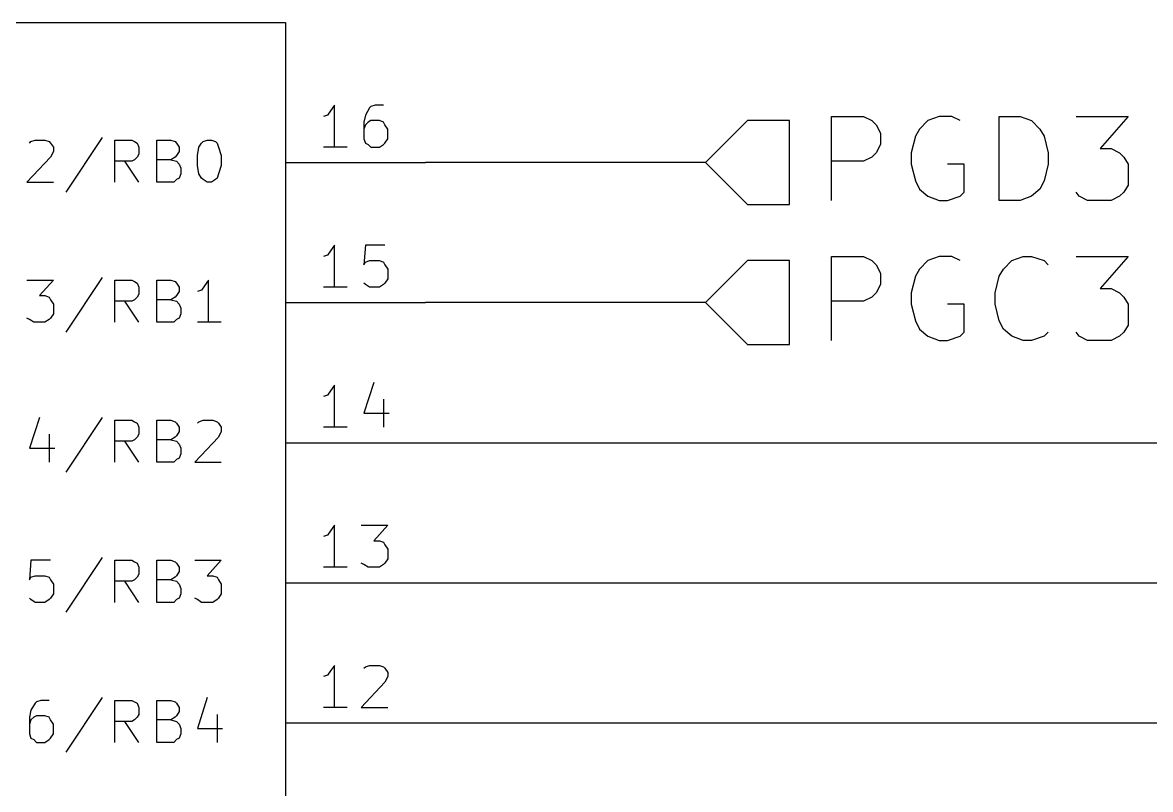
# Model space of a CAD drawing. Extents: x 10 to 287, y -200 to -10.
# Drawn here: x 161.59 to 182.07, y -62.8 to -48.9 of the extents above; entities that cross this region are included whole.
import ezdxf

# ---------------------------------------------------------------- set-up
doc = ezdxf.new("R2010")
doc.units = 0
doc.header["$MEASUREMENT"] = 0

msp = doc.modelspace()

# ---------------------------------------------------------------- linework, layer by layer
at = {"layer": 'Brown 2'}
for p, q in [((174.752, -50.673), (173.99, -51.435)), ((175.514, -50.673), (174.752, -50.673)), ((175.514, -52.197), (175.514, -50.673)), ((176.276, -52.1208), (176.276, -50.5968)), ((176.276, -50.5968), (176.86, -50.5968)), ((176.86, -50.5968), (177.013, -50.673)), ((177.013, -50.673), (177.089, -50.7492)), ((177.089, -50.7492), (177.165, -50.9016)), ((178.029, -50.673), (177.876, -50.8254)), ((178.232, -50.5968), (178.029, -50.673)), ((178.46, -50.5968), (178.232, -50.5968)), ((178.613, -50.673), (178.46, -50.5968)), ((179.324, -52.1208), (179.324, -50.5968)), ((179.324, -50.5968), (179.705, -50.5968)), ((179.705, -50.5968), (179.908, -50.673)), ((179.908, -50.673), (180.061, -50.8254)), ((180.721, -50.5968), (181.661, -50.5968)), ((181.661, -50.5968), (181.153, -51.181)), ((177.165, -50.9016), (177.165, -51.1048)), ((177.8, -50.9524), (177.724, -51.2572)), ((177.876, -50.8254), (177.8, -50.9524)), ((180.061, -50.8254), (180.137, -50.9524)), ((180.137, -50.9524), (180.213, -51.2572)), ((177.165, -51.1048), (177.089, -51.2572)), ((181.153, -51.181), (181.356, -51.181)), ((181.356, -51.181), (181.508, -51.2572)), ((177.013, -51.3334), (176.86, -51.4096)), ((177.089, -51.2572), (177.013, -51.3334)), ((177.724, -51.2572), (177.724, -51.4604)), ((180.213, -51.2572), (180.213, -51.4604)), ((181.508, -51.2572), (181.585, -51.3334)), ((181.585, -51.3334), (181.661, -51.4604)), ((173.99, -51.435), (174.752, -52.197)), ((176.86, -51.4096), (176.276, -51.4096)), ((177.724, -51.4604), (177.8, -51.7652)), ((178.689, -51.4604), (178.384, -51.4604)), ((178.689, -51.9684), (178.689, -51.4604)), ((180.213, -51.4604), (180.137, -51.7652)), ((181.661, -51.4604), (181.661, -51.8414)), ((177.8, -51.7652), (177.876, -51.9176)), ((180.137, -51.7652), (180.061, -51.9176)), ((177.876, -51.9176), (178.029, -52.0446)), ((178.613, -52.0446), (178.689, -51.9684)), ((180.061, -51.9176), (179.908, -52.0446)), ((180.772, -52.0446), (180.721, -51.9684)), ((181.585, -51.9684), (181.508, -52.0446)), ((181.661, -51.8414), (181.585, -51.9684)), ((174.752, -52.197), (175.514, -52.197)), ((178.029, -52.0446), (178.232, -52.1208)), ((178.232, -52.1208), (178.384, -52.1208)), ((178.384, -52.1208), (178.613, -52.0446)), ((179.705, -52.1208), (179.324, -52.1208)), ((179.908, -52.0446), (179.705, -52.1208)), ((180.924, -52.1208), (180.772, -52.0446)), ((181.356, -52.1208), (180.924, -52.1208)), ((181.508, -52.0446), (181.356, -52.1208)), ((174.752, -53.213), (173.99, -53.975)), ((175.514, -53.213), (174.752, -53.213)), ((175.514, -54.737), (175.514, -53.213)), ((176.276, -54.6608), (176.276, -53.1368)), ((176.276, -53.1368), (176.86, -53.1368)), ((176.86, -53.1368), (177.013, -53.213)), ((177.013, -53.213), (177.089, -53.2892)), ((178.029, -53.213), (177.876, -53.3654)), ((178.232, -53.1368), (178.029, -53.213)), ((178.46, -53.1368), (178.232, -53.1368)), ((178.613, -53.213), (178.46, -53.1368)), ((179.4, -53.3654), (179.553, -53.213)), ((179.553, -53.213), (179.756, -53.1368)), ((179.756, -53.1368), (179.908, -53.1368)), ((179.908, -53.1368), (180.137, -53.213)), ((180.137, -53.213), (180.213, -53.2892)), ((180.721, -53.1368), (181.661, -53.1368)), ((181.661, -53.1368), (181.153, -53.721)), ((177.089, -53.2892), (177.165, -53.4416)), ((177.876, -53.3654), (177.8, -53.4924)), ((179.324, -53.4924), (179.4, -53.3654)), ((177.165, -53.4416), (177.165, -53.6448)), ((177.8, -53.4924), (177.724, -53.7972)), ((179.248, -53.7972), (179.324, -53.4924)), ((177.089, -53.7972), (177.013, -53.8734)), ((177.165, -53.6448), (177.089, -53.7972)), ((177.724, -53.7972), (177.724, -54.0004)), ((179.248, -54.0004), (179.248, -53.7972)), ((181.153, -53.721), (181.356, -53.721)), ((181.356, -53.721), (181.508, -53.7972)), ((181.508, -53.7972), (181.585, -53.8734)), ((173.99, -53.975), (174.752, -54.737)), ((176.86, -53.9496), (176.276, -53.9496)), ((177.013, -53.8734), (176.86, -53.9496)), ((177.724, -54.0004), (177.8, -54.3052)), ((178.689, -54.0004), (178.384, -54.0004)), ((178.689, -54.5084), (178.689, -54.0004)), ((179.324, -54.3052), (179.248, -54.0004)), ((181.585, -53.8734), (181.661, -54.0004)), ((181.661, -54.0004), (181.661, -54.3814)), ((177.8, -54.3052), (177.876, -54.4576)), ((179.4, -54.4576), (179.324, -54.3052)), ((181.661, -54.3814), (181.585, -54.5084)), ((177.876, -54.4576), (178.029, -54.5846)), ((178.029, -54.5846), (178.232, -54.6608)), ((178.232, -54.6608), (178.384, -54.6608)), ((178.384, -54.6608), (178.613, -54.5846)), ((178.613, -54.5846), (178.689, -54.5084)), ((179.553, -54.5846), (179.4, -54.4576)), ((179.756, -54.6608), (179.553, -54.5846)), ((179.908, -54.6608), (179.756, -54.6608)), ((180.137, -54.5846), (179.908, -54.6608)), ((180.213, -54.5084), (180.137, -54.5846)), ((180.772, -54.5846), (180.721, -54.5084)), ((180.924, -54.6608), (180.772, -54.5846)), ((181.356, -54.6608), (180.924, -54.6608)), ((181.508, -54.5846), (181.356, -54.6608)), ((181.585, -54.5084), (181.508, -54.5846)), ((174.752, -54.737), (175.514, -54.737))]:
    msp.add_line(p, q, dxfattribs=at)
at = {"layer": 'Cyan 2'}
for p, q in [((161.722, -51.0794), (161.747, -51.054)), ((161.747, -51.054), (161.823, -51.0286)), ((161.823, -51.0286), (162.001, -51.0286)), ((162.001, -51.0286), (162.077, -51.054)), ((162.077, -51.054), (162.103, -51.0794)), ((162.103, -51.0794), (162.154, -51.1556)), ((162.154, -51.1556), (162.154, -51.2318)), ((163.043, -50.9778), (162.382, -51.9684)), ((163.271, -51.7906), (163.271, -51.0286)), ((163.271, -51.0286), (163.576, -51.0286)), ((163.576, -51.0286), (163.627, -51.054)), ((163.627, -51.054), (163.678, -51.0794)), ((163.678, -51.0794), (163.703, -51.1556)), ((163.703, -51.1556), (163.703, -51.2826)), ((164.033, -51.7906), (164.033, -51.0286)), ((164.033, -51.0286), (164.287, -51.0286)), ((164.287, -51.0286), (164.363, -51.054)), ((164.363, -51.054), (164.389, -51.0794)), ((164.389, -51.0794), (164.44, -51.1556)), ((164.44, -51.1556), (164.44, -51.2318)), ((164.77, -51.308), (164.795, -51.1556)), ((164.795, -51.1556), (164.846, -51.0794)), ((164.846, -51.0794), (164.871, -51.054)), ((164.871, -51.054), (164.948, -51.0286)), ((164.948, -51.0286), (165.024, -51.0286)), ((165.024, -51.0286), (165.1, -51.054)), ((165.1, -51.054), (165.125, -51.0794)), ((165.125, -51.0794), (165.151, -51.1556)), ((165.151, -51.1556), (165.202, -51.308)), ((162.103, -51.3334), (161.671, -51.7906)), ((162.154, -51.2318), (162.103, -51.3334)), ((163.627, -51.3842), (163.576, -51.4096)), ((163.678, -51.3334), (163.627, -51.3842)), ((163.703, -51.2826), (163.678, -51.3334)), ((164.287, -51.3842), (164.033, -51.3842)), ((164.363, -51.3334), (164.287, -51.3842)), ((164.287, -51.3842), (164.389, -51.4096)), ((164.389, -51.308), (164.363, -51.3334)), ((164.44, -51.2318), (164.389, -51.308)), ((164.77, -51.4858), (164.77, -51.308)), ((165.202, -51.308), (165.202, -51.4858)), ((163.576, -51.4096), (163.271, -51.4096)), ((163.703, -51.7906), (163.449, -51.4096)), ((164.389, -51.4096), (164.44, -51.4604)), ((164.44, -51.4604), (164.465, -51.5366)), ((164.465, -51.5366), (164.465, -51.6382)), ((164.795, -51.6382), (164.77, -51.4858)), ((165.202, -51.4858), (165.151, -51.6382)), ((161.671, -51.7906), (162.154, -51.7906)), ((164.338, -51.7906), (164.033, -51.7906)), ((164.389, -51.7398), (164.338, -51.7906)), ((164.44, -51.7144), (164.389, -51.7398)), ((164.465, -51.6382), (164.44, -51.7144)), ((164.846, -51.7144), (164.795, -51.6382)), ((164.871, -51.7398), (164.846, -51.7144)), ((164.948, -51.7906), (164.871, -51.7398)), ((165.024, -51.7906), (164.948, -51.7906)), ((165.1, -51.7398), (165.024, -51.7906)), ((165.125, -51.7144), (165.1, -51.7398)), ((165.151, -51.6382), (165.125, -51.7144)), ((161.671, -53.5686), (162.154, -53.5686)), ((162.154, -53.5686), (161.9, -53.848)), ((163.043, -53.5178), (162.382, -54.5084)), ((163.271, -54.3306), (163.271, -53.5686)), ((163.271, -53.5686), (163.576, -53.5686)), ((163.576, -53.5686), (163.627, -53.594)), ((163.627, -53.594), (163.678, -53.6194)), ((163.678, -53.6194), (163.703, -53.6956)), ((164.033, -54.3306), (164.033, -53.5686)), ((164.033, -53.5686), (164.287, -53.5686)), ((164.287, -53.5686), (164.363, -53.594)), ((164.363, -53.594), (164.389, -53.6194)), ((164.389, -53.6194), (164.44, -53.6956)), ((164.973, -53.5686), (164.897, -53.6702)), ((164.973, -54.3306), (164.973, -53.5686)), ((163.703, -53.8226), (163.678, -53.8734)), ((163.703, -53.6956), (163.703, -53.8226)), ((164.44, -53.7718), (164.389, -53.848)), ((164.44, -53.6956), (164.44, -53.7718)), ((164.846, -53.7464), (164.77, -53.7718)), ((164.897, -53.6702), (164.846, -53.7464)), ((161.9, -53.848), (162.001, -53.848)), ((162.001, -53.848), (162.077, -53.8734)), ((162.077, -53.8734), (162.103, -53.9242)), ((162.103, -53.9242), (162.154, -54.0004)), ((162.154, -54.0004), (162.154, -54.1782)), ((163.576, -53.9496), (163.271, -53.9496)), ((163.703, -54.3306), (163.449, -53.9496)), ((163.627, -53.9242), (163.576, -53.9496)), ((163.678, -53.8734), (163.627, -53.9242)), ((164.287, -53.9242), (164.033, -53.9242)), ((164.363, -53.8734), (164.287, -53.9242)), ((164.287, -53.9242), (164.389, -53.9496)), ((164.389, -53.848), (164.363, -53.8734)), ((164.389, -53.9496), (164.44, -54.0004)), ((164.44, -54.0004), (164.465, -54.0766)), ((162.154, -54.1782), (162.103, -54.2544)), ((164.465, -54.1782), (164.44, -54.2544)), ((164.465, -54.0766), (164.465, -54.1782)), ((161.722, -54.2798), (161.671, -54.2544)), ((161.798, -54.3306), (161.722, -54.2798)), ((162.001, -54.3306), (161.798, -54.3306)), ((162.077, -54.2798), (162.001, -54.3306)), ((162.103, -54.2544), (162.077, -54.2798)), ((164.338, -54.3306), (164.033, -54.3306)), ((164.389, -54.2798), (164.338, -54.3306)), ((164.44, -54.2544), (164.389, -54.2798)), ((165.202, -54.3306), (164.77, -54.3306)), ((161.9, -56.0578), (161.722, -56.6166)), ((163.043, -56.0578), (162.382, -57.0484)), ((163.271, -56.8706), (163.271, -56.1086)), ((163.271, -56.1086), (163.576, -56.1086)), ((163.576, -56.1086), (163.627, -56.134)), ((163.627, -56.134), (163.678, -56.1594)), ((163.678, -56.1594), (163.703, -56.2356)), ((163.703, -56.2356), (163.703, -56.3626)), ((164.033, -56.8706), (164.033, -56.1086)), ((164.033, -56.1086), (164.287, -56.1086)), ((164.287, -56.1086), (164.363, -56.134)), ((164.363, -56.134), (164.389, -56.1594)), ((164.389, -56.1594), (164.44, -56.2356)), ((164.44, -56.2356), (164.44, -56.3118)), ((164.77, -56.1594), (164.795, -56.134)), ((164.795, -56.134), (164.871, -56.1086)), ((164.871, -56.1086), (165.049, -56.1086)), ((165.049, -56.1086), (165.125, -56.134)), ((165.125, -56.134), (165.151, -56.1594)), ((165.151, -56.1594), (165.202, -56.2356)), ((165.202, -56.2356), (165.202, -56.3118)), ((162.077, -56.3626), (162.077, -56.8706)), ((163.576, -56.4896), (163.271, -56.4896)), ((163.703, -56.8706), (163.449, -56.4896)), ((163.627, -56.4642), (163.576, -56.4896)), ((163.678, -56.4134), (163.627, -56.4642)), ((163.703, -56.3626), (163.678, -56.4134)), ((164.287, -56.4642), (164.033, -56.4642)), ((164.363, -56.4134), (164.287, -56.4642)), ((164.287, -56.4642), (164.389, -56.4896)), ((164.389, -56.388), (164.363, -56.4134)), ((164.44, -56.3118), (164.389, -56.388)), ((164.389, -56.4896), (164.44, -56.5404)), ((165.151, -56.4134), (164.719, -56.8706)), ((165.202, -56.3118), (165.151, -56.4134)), ((161.722, -56.6166), (162.179, -56.6166)), ((164.44, -56.5404), (164.465, -56.6166)), ((164.465, -56.6166), (164.465, -56.7182)), ((164.338, -56.8706), (164.033, -56.8706)), ((164.389, -56.8198), (164.338, -56.8706)), ((164.44, -56.7944), (164.389, -56.8198)), ((164.465, -56.7182), (164.44, -56.7944)), ((164.719, -56.8706), (165.202, -56.8706)), ((161.747, -58.6486), (161.722, -59.0042)), ((162.103, -58.6486), (161.747, -58.6486)), ((163.043, -58.5978), (162.382, -59.5884)), ((163.271, -59.4106), (163.271, -58.6486)), ((163.271, -58.6486), (163.576, -58.6486)), ((163.576, -58.6486), (163.627, -58.674)), ((163.627, -58.674), (163.678, -58.6994)), ((163.678, -58.6994), (163.703, -58.7756)), ((164.033, -59.4106), (164.033, -58.6486)), ((164.033, -58.6486), (164.287, -58.6486)), ((164.287, -58.6486), (164.363, -58.674)), ((164.363, -58.674), (164.389, -58.6994)), ((164.389, -58.6994), (164.44, -58.7756)), ((164.719, -58.6486), (165.202, -58.6486)), ((165.202, -58.6486), (164.948, -58.928)), ((161.722, -59.0042), (161.747, -58.9534)), ((161.747, -58.9534), (161.823, -58.928)), ((161.823, -58.928), (162.001, -58.928)), ((162.001, -58.928), (162.077, -58.9534)), ((162.077, -58.9534), (162.103, -59.0042)), ((163.678, -58.9534), (163.627, -59.0042)), ((163.703, -58.9026), (163.678, -58.9534)), ((163.703, -58.7756), (163.703, -58.9026)), ((164.363, -58.9534), (164.287, -59.0042)), ((164.389, -58.928), (164.363, -58.9534)), ((164.44, -58.8518), (164.389, -58.928)), ((164.44, -58.7756), (164.44, -58.8518)), ((164.948, -58.928), (165.049, -58.928)), ((165.049, -58.928), (165.125, -58.9534)), ((165.125, -58.9534), (165.151, -59.0042)), ((162.103, -59.0042), (162.154, -59.0804)), ((162.154, -59.0804), (162.154, -59.2582)), ((163.576, -59.0296), (163.271, -59.0296)), ((163.703, -59.4106), (163.449, -59.0296)), ((163.627, -59.0042), (163.576, -59.0296)), ((164.287, -59.0042), (164.033, -59.0042)), ((164.287, -59.0042), (164.389, -59.0296)), ((164.389, -59.0296), (164.44, -59.0804)), ((164.44, -59.0804), (164.465, -59.1566)), ((164.465, -59.1566), (164.465, -59.2582)), ((165.151, -59.0042), (165.202, -59.0804)), ((165.202, -59.0804), (165.202, -59.2582)), ((161.747, -59.3598), (161.722, -59.3344)), ((161.823, -59.4106), (161.747, -59.3598)), ((162.077, -59.3598), (162.001, -59.4106)), ((162.103, -59.3344), (162.077, -59.3598)), ((162.154, -59.2582), (162.103, -59.3344)), ((164.389, -59.3598), (164.338, -59.4106)), ((164.44, -59.3344), (164.389, -59.3598)), ((164.465, -59.2582), (164.44, -59.3344)), ((164.77, -59.3598), (164.719, -59.3344)), ((164.846, -59.4106), (164.77, -59.3598)), ((165.125, -59.3598), (165.049, -59.4106)), ((165.151, -59.3344), (165.125, -59.3598)), ((165.202, -59.2582), (165.151, -59.3344)), ((162.001, -59.4106), (161.823, -59.4106)), ((164.338, -59.4106), (164.033, -59.4106)), ((165.049, -59.4106), (164.846, -59.4106)), ((161.925, -61.1886), (161.849, -61.214)), ((162.077, -61.1886), (161.925, -61.1886)), ((163.043, -61.1378), (162.382, -62.1284)), ((163.271, -61.9506), (163.271, -61.1886)), ((163.271, -61.1886), (163.576, -61.1886)), ((163.576, -61.1886), (163.627, -61.214)), ((164.033, -61.9506), (164.033, -61.1886)), ((164.033, -61.1886), (164.287, -61.1886)), ((164.287, -61.1886), (164.363, -61.214)), ((164.948, -61.1378), (164.77, -61.6966)), ((161.747, -61.3664), (161.722, -61.4934)), ((161.823, -61.2394), (161.747, -61.3664)), ((161.849, -61.214), (161.823, -61.2394)), ((163.627, -61.214), (163.678, -61.2394)), ((163.678, -61.2394), (163.703, -61.3156)), ((163.703, -61.3156), (163.703, -61.4426)), ((164.363, -61.214), (164.389, -61.2394)), ((164.389, -61.2394), (164.44, -61.3156)), ((164.44, -61.3918), (164.389, -61.468)), ((164.44, -61.3156), (164.44, -61.3918)), ((161.722, -61.4934), (161.722, -61.7982)), ((161.747, -61.5442), (161.722, -61.6204)), ((161.798, -61.4934), (161.747, -61.5442)), ((161.849, -61.468), (161.798, -61.4934)), ((162.001, -61.468), (161.849, -61.468)), ((162.077, -61.4934), (162.001, -61.468)), ((162.103, -61.5442), (162.077, -61.4934)), ((162.154, -61.6204), (162.103, -61.5442)), ((162.154, -61.7982), (162.154, -61.6204)), ((163.576, -61.5696), (163.271, -61.5696)), ((163.703, -61.9506), (163.449, -61.5696)), ((163.627, -61.5442), (163.576, -61.5696)), ((163.678, -61.4934), (163.627, -61.5442)), ((163.703, -61.4426), (163.678, -61.4934)), ((164.287, -61.5442), (164.033, -61.5442)), ((164.363, -61.4934), (164.287, -61.5442)), ((164.287, -61.5442), (164.389, -61.5696)), ((164.389, -61.468), (164.363, -61.4934)), ((164.389, -61.5696), (164.44, -61.6204)), ((164.44, -61.6204), (164.465, -61.6966)), ((165.125, -61.4426), (165.125, -61.9506)), ((161.722, -61.7982), (161.747, -61.8744)), ((162.103, -61.8744), (162.154, -61.7982)), ((164.465, -61.7982), (164.44, -61.8744)), ((164.465, -61.6966), (164.465, -61.7982)), ((164.77, -61.6966), (165.227, -61.6966)), ((161.747, -61.8744), (161.798, -61.8998)), ((161.798, -61.8998), (161.849, -61.9506)), ((161.849, -61.9506), (162.001, -61.9506)), ((162.001, -61.9506), (162.077, -61.8998)), ((162.077, -61.8998), (162.103, -61.8744)), ((164.338, -61.9506), (164.033, -61.9506)), ((164.389, -61.8998), (164.338, -61.9506)), ((164.44, -61.8744), (164.389, -61.8998))]:
    msp.add_line(p, q, dxfattribs=at)
at = {"layer": 'Green 2'}
for p, q in [((173.99, -51.435), (168.91, -51.435)), ((173.99, -53.975), (168.91, -53.975)), ((168.91, -56.515), (259.715, -56.515)), ((168.91, -59.055), (263.525, -59.055)), ((168.91, -61.595), (267.335, -61.595))]:
    msp.add_line(p, q, dxfattribs=at)
at = {"layer": 'Red 2'}
for p, q in [((106.68, -48.895), (166.37, -48.895)), ((166.37, -48.895), (166.37, -142.875)), ((167.183, -50.4952), (167.132, -50.5714)), ((167.259, -50.3936), (167.183, -50.4952)), ((167.259, -51.1556), (167.259, -50.3936)), ((167.894, -50.4444), (167.818, -50.5714)), ((167.919, -50.419), (167.894, -50.4444)), ((167.996, -50.3936), (167.919, -50.419)), ((168.148, -50.3936), (167.996, -50.3936)), ((167.132, -50.5714), (167.056, -50.5968)), ((167.818, -50.5714), (167.792, -50.6984)), ((167.792, -50.6984), (167.792, -51.0032)), ((167.818, -50.7492), (167.792, -50.8254)), ((167.869, -50.6984), (167.818, -50.7492)), ((167.919, -50.673), (167.869, -50.6984)), ((168.072, -50.673), (167.919, -50.673)), ((168.148, -50.6984), (168.072, -50.673)), ((168.173, -50.7492), (168.148, -50.6984)), ((168.224, -50.8254), (168.173, -50.7492)), ((168.224, -51.0032), (168.224, -50.8254)), ((167.488, -51.1556), (167.056, -51.1556)), ((167.792, -51.0032), (167.818, -51.0794)), ((167.818, -51.0794), (167.869, -51.1048)), ((167.869, -51.1048), (167.919, -51.1556)), ((167.919, -51.1556), (168.072, -51.1556)), ((168.072, -51.1556), (168.148, -51.1048)), ((168.148, -51.1048), (168.173, -51.0794)), ((168.173, -51.0794), (168.224, -51.0032)), ((166.37, -51.435), (168.91, -51.435)), ((167.259, -52.9336), (167.183, -53.0352)), ((167.259, -53.6956), (167.259, -52.9336)), ((167.818, -52.9336), (167.792, -53.2892)), ((168.173, -52.9336), (167.818, -52.9336)), ((167.132, -53.1114), (167.056, -53.1368)), ((167.183, -53.0352), (167.132, -53.1114)), ((167.818, -53.2384), (167.894, -53.213)), ((167.894, -53.213), (168.072, -53.213)), ((168.072, -53.213), (168.148, -53.2384)), ((167.792, -53.2892), (167.818, -53.2384)), ((168.148, -53.2384), (168.173, -53.2892)), ((168.173, -53.2892), (168.224, -53.3654)), ((168.224, -53.3654), (168.224, -53.5432)), ((167.818, -53.6448), (167.792, -53.6194)), ((168.173, -53.6194), (168.148, -53.6448)), ((168.224, -53.5432), (168.173, -53.6194)), ((167.488, -53.6956), (167.056, -53.6956)), ((167.894, -53.6956), (167.818, -53.6448)), ((168.072, -53.6956), (167.894, -53.6956)), ((168.148, -53.6448), (168.072, -53.6956)), ((166.37, -53.975), (168.91, -53.975)), ((167.259, -55.4736), (167.183, -55.5752)), ((167.259, -56.2356), (167.259, -55.4736)), ((167.97, -55.4228), (167.792, -55.9816)), ((167.132, -55.6514), (167.056, -55.6768)), ((167.183, -55.5752), (167.132, -55.6514)), ((168.148, -55.7276), (168.148, -56.2356)), ((167.792, -55.9816), (168.25, -55.9816)), ((167.488, -56.2356), (167.056, -56.2356)), ((166.37, -56.515), (168.91, -56.515)), ((167.183, -58.1152), (167.132, -58.1914)), ((167.259, -58.0136), (167.183, -58.1152)), ((167.259, -58.7756), (167.259, -58.0136)), ((167.742, -58.0136), (168.224, -58.0136)), ((168.224, -58.0136), (167.97, -58.293)), ((167.132, -58.1914), (167.056, -58.2168)), ((167.97, -58.293), (168.072, -58.293)), ((168.072, -58.293), (168.148, -58.3184)), ((168.148, -58.3184), (168.173, -58.3692)), ((168.173, -58.3692), (168.224, -58.4454)), ((168.224, -58.4454), (168.224, -58.6232)), ((167.792, -58.7248), (167.742, -58.6994)), ((167.869, -58.7756), (167.792, -58.7248)), ((168.148, -58.7248), (168.072, -58.7756)), ((168.173, -58.6994), (168.148, -58.7248)), ((168.224, -58.6232), (168.173, -58.6994)), ((167.488, -58.7756), (167.056, -58.7756)), ((168.072, -58.7756), (167.869, -58.7756)), ((166.37, -59.055), (168.91, -59.055)), ((167.259, -60.5536), (167.183, -60.6552)), ((167.259, -61.3156), (167.259, -60.5536)), ((167.792, -60.6044), (167.818, -60.579)), ((167.818, -60.579), (167.894, -60.5536)), ((167.894, -60.5536), (168.072, -60.5536)), ((168.072, -60.5536), (168.148, -60.579)), ((168.148, -60.579), (168.173, -60.6044)), ((167.132, -60.7314), (167.056, -60.7568)), ((167.183, -60.6552), (167.132, -60.7314)), ((168.173, -60.6044), (168.224, -60.6806)), ((168.224, -60.7568), (168.173, -60.8584)), ((168.224, -60.6806), (168.224, -60.7568)), ((168.173, -60.8584), (167.742, -61.3156)), ((167.488, -61.3156), (167.056, -61.3156)), ((167.742, -61.3156), (168.224, -61.3156)), ((166.37, -61.595), (168.91, -61.595))]:
    msp.add_line(p, q, dxfattribs=at)

doc.saveas('drawing.dxf')
